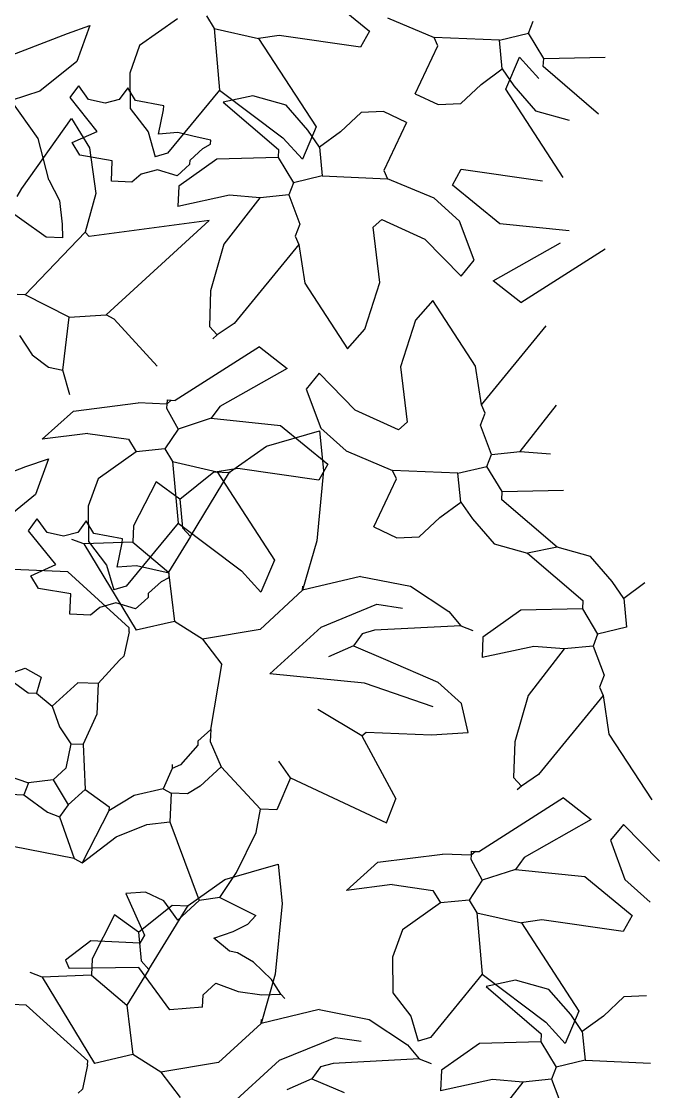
# Model space of a CAD drawing. Header units: inches. Extents: x 2013 to 15569, y -2551 to 2524.
# Drawn here: x 12880.9 to 12930.7, y 1280.2 to 1363.7 of the extents above; entities that cross this region are included whole.
import ezdxf

# ---------------------------------------------------------------- set-up
doc = ezdxf.new("R2010")
doc.units = ezdxf.units.IN
doc.header["$MEASUREMENT"] = 0
doc.layers.add('VERDE_siepe', color=96, linetype='Continuous')

msp = doc.modelspace()

# ---------------------------------------------------------------- linework, layer by layer
at = {"layer": 'VERDE_siepe'}
for p, q in [((12904.332, 1366.004), (12908.031, 1362.97)), ((12893.071, 1363.941), (12890.106, 1361.836)), ((12895.314, 1364.163), (12895.91, 1363.179)), ((12909.447, 1364.007), (12913.086, 1362.483)), ((12920.441, 1362.801), (12920.802, 1363.743)), ((12877.007, 1359.916), (12884.473, 1362.782)), ((12884.473, 1362.782), (12886.23, 1363.398)), ((12886.23, 1363.398), (12885.208, 1360.602)), ((12895.91, 1363.179), (12899.386, 1362.389)), ((12895.91, 1363.179), (12896.338, 1358.372)), ((12908.031, 1362.97), (12907.338, 1361.723)), ((12918.183, 1362.261), (12920.441, 1362.801)), ((12921.633, 1360.834), (12920.441, 1362.801)), ((12900.994, 1362.638), (12899.386, 1362.389)), ((12899.386, 1362.389), (12903.874, 1355.49)), ((12907.338, 1361.723), (12900.994, 1362.638)), ((12913.377, 1361.833), (12913.086, 1362.483)), ((12918.183, 1362.261), (12913.086, 1362.483)), ((12918.405, 1360.017), (12918.183, 1362.261)), ((12890.106, 1361.836), (12889.332, 1359.7)), ((12911.617, 1358.079), (12913.377, 1361.833)), ((12885.208, 1360.602), (12882.322, 1358.271)), ((12918.671, 1358.437), (12919.738, 1360.944)), ((12921.261, 1359.281), (12919.738, 1360.944)), ((12921.605, 1360.197), (12921.633, 1360.834)), ((12925.912, 1356.498), (12921.605, 1360.197)), ((12921.633, 1360.834), (12926.426, 1360.944)), ((12889.332, 1359.7), (12889.358, 1356.934)), ((12916.757, 1358.813), (12918.405, 1360.017)), ((12918.405, 1360.017), (12919.305, 1358.702)), ((12884.681, 1357.781), (12885.359, 1358.71)), ((12886.121, 1357.633), (12885.359, 1358.71)), ((12889.183, 1358.543), (12888.521, 1357.643)), ((12889.779, 1357.559), (12889.183, 1358.543)), ((12915.165, 1357.308), (12916.757, 1358.813)), ((12919.305, 1358.702), (12921.003, 1356.746)), ((12882.322, 1358.271), (12880.095, 1357.547)), ((12886.8, 1355.135), (12884.681, 1357.781)), ((12896.338, 1358.372), (12892.293, 1353.441)), ((12896.338, 1358.372), (12901.284, 1354.645)), ((12898.934, 1357.908), (12896.632, 1357.428)), ((12901.541, 1357.18), (12898.934, 1357.908)), ((12911.617, 1358.079), (12913.402, 1357.231)), ((12923.158, 1351.538), (12918.671, 1358.437)), ((12882.2, 1354.582), (12880.095, 1357.547)), ((12887.417, 1357.348), (12886.121, 1357.633)), ((12888.521, 1357.643), (12887.417, 1357.348)), ((12889.358, 1356.934), (12890.77, 1355.103)), ((12891.995, 1357.144), (12889.779, 1357.559)), ((12891.579, 1354.927), (12891.981, 1356.824)), ((12891.981, 1356.824), (12891.995, 1357.144)), ((12896.632, 1357.428), (12900.939, 1353.73)), ((12903.24, 1355.225), (12901.541, 1357.18)), ((12913.402, 1357.231), (12915.165, 1357.308)), ((12880.907, 1350.69), (12884.792, 1356.157)), ((12884.792, 1356.157), (12886.199, 1353.865)), ((12907.38, 1356.619), (12905.788, 1355.114)), ((12909.142, 1356.695), (12907.38, 1356.619)), ((12910.928, 1355.847), (12909.142, 1356.695)), ((12921.003, 1356.746), (12923.61, 1356.018)), ((12903.874, 1355.49), (12902.807, 1352.982)), ((12904.14, 1353.909), (12903.24, 1355.225)), ((12910.928, 1355.847), (12909.168, 1352.093)), ((12883.017, 1351.354), (12882.2, 1354.582)), ((12884.847, 1354.263), (12886.8, 1355.135)), ((12890.77, 1355.103), (12891.323, 1353.164)), ((12893.097, 1355.044), (12891.579, 1354.927)), ((12894.362, 1354.74), (12893.097, 1355.044)), ((12895.658, 1354.456), (12894.362, 1354.74)), ((12895.644, 1354.137), (12895.658, 1354.456)), ((12901.284, 1354.645), (12902.807, 1352.982)), ((12905.788, 1355.114), (12904.14, 1353.909)), ((12885.443, 1353.279), (12884.847, 1354.263)), ((12886.199, 1353.865), (12886.698, 1350.302)), ((12894.045, 1352.904), (12895.042, 1353.818)), ((12895.042, 1353.818), (12895.644, 1354.137)), ((12900.939, 1353.73), (12900.912, 1353.092)), ((12904.14, 1353.909), (12904.361, 1351.665)), ((12887.977, 1352.85), (12885.443, 1353.279)), ((12887.907, 1351.256), (12887.977, 1352.85)), ((12892.293, 1353.441), (12891.323, 1353.164)), ((12896.119, 1352.982), (12893.154, 1350.876)), ((12894.031, 1352.586), (12894.045, 1352.904)), ((12900.912, 1353.092), (12896.119, 1352.982)), ((12900.912, 1353.092), (12902.103, 1351.125)), ((12882.822, 1346.895), (12875.08, 1352.339)), ((12891.498, 1352.143), (12890.229, 1351.799)), ((12893.034, 1351.671), (12891.498, 1352.143)), ((12893.698, 1352.281), (12893.034, 1351.671)), ((12893.698, 1352.281), (12894.031, 1352.586)), ((12909.168, 1352.093), (12909.458, 1351.443)), ((12914.514, 1350.957), (12915.206, 1352.203)), ((12915.206, 1352.203), (12921.551, 1351.289)), ((12883.017, 1351.354), (12883.856, 1349.758)), ((12889.501, 1351.187), (12887.907, 1351.256)), ((12890.229, 1351.799), (12889.501, 1351.187)), ((12902.103, 1351.125), (12901.742, 1350.183)), ((12904.361, 1351.665), (12902.103, 1351.125)), ((12904.361, 1351.665), (12909.458, 1351.443)), ((12913.098, 1349.92), (12909.458, 1351.443)), ((12880.561, 1350.067), (12880.907, 1350.69)), ((12886.698, 1350.302), (12885.865, 1347.282)), ((12893.154, 1350.876), (12893.084, 1349.284)), ((12897.13, 1350.155), (12893.084, 1349.284)), ((12899.498, 1349.962), (12897.13, 1350.155)), ((12901.742, 1350.183), (12899.499, 1349.962)), ((12901.742, 1350.183), (12902.601, 1347.911)), ((12918.212, 1347.923), (12914.514, 1350.957)), ((12883.856, 1349.758), (12884.069, 1347.906)), ((12899.498, 1349.962), (12896.671, 1346.336)), ((12915.073, 1348.144), (12913.098, 1349.92)), ((12884.069, 1347.906), (12884.097, 1346.839)), ((12895.526, 1348.183), (12886.17, 1346.949)), ((12887.499, 1340.827), (12895.526, 1348.183)), ((12902.601, 1347.911), (12902.241, 1346.969)), ((12909.001, 1348.27), (12908.336, 1347.661)), ((12908.854, 1343.348), (12908.336, 1347.661)), ((12909.001, 1348.27), (12912.372, 1346.726)), ((12916.204, 1345.083), (12915.073, 1348.144)), ((12923.614, 1347.368), (12918.212, 1347.923)), ((12881.183, 1342.379), (12885.865, 1347.282)), ((12884.097, 1346.839), (12882.822, 1346.895)), ((12886.17, 1346.949), (12885.865, 1347.282)), ((12902.241, 1346.969), (12902.532, 1346.318)), ((12896.671, 1346.336), (12895.633, 1342.696)), ((12902.532, 1346.318), (12897.475, 1340.154)), ((12902.532, 1346.318), (12902.988, 1343.296)), ((12912.372, 1346.726), (12915.193, 1343.851)), ((12917.698, 1343.476), (12922.936, 1346.44)), ((12919.86, 1341.786), (12926.426, 1345.968)), ((12915.193, 1343.851), (12916.204, 1345.083)), ((12919.86, 1341.786), (12917.698, 1343.476)), ((12895.633, 1342.696), (12895.549, 1339.919)), ((12902.988, 1343.296), (12906.326, 1338.172)), ((12907.67, 1339.709), (12908.854, 1343.348)), ((12881.183, 1342.379), (12880.545, 1342.406)), ((12884.618, 1340.633), (12881.183, 1342.379)), ((12912.981, 1341.941), (12911.637, 1340.404)), ((12916.32, 1336.817), (12912.981, 1341.941)), ((12884.119, 1336.505), (12884.618, 1340.633)), ((12884.618, 1340.633), (12887.499, 1340.827)), ((12888.123, 1340.481), (12887.499, 1340.827)), ((12891.475, 1336.823), (12888.123, 1340.481)), ((12897.475, 1340.154), (12896.159, 1339.254)), ((12911.637, 1340.404), (12910.454, 1336.766)), ((12895.549, 1339.919), (12896.159, 1339.254)), ((12906.327, 1338.173), (12907.67, 1339.709)), ((12916.776, 1333.795), (12921.833, 1339.959)), ((12880.725, 1339.207), (12881.714, 1337.704)), ((12896.159, 1339.254), (12895.827, 1338.949)), ((12881.714, 1337.704), (12882.991, 1336.726)), ((12899.448, 1338.327), (12892.882, 1334.145)), ((12899.448, 1338.327), (12901.609, 1336.638)), ((12916.776, 1333.796), (12916.32, 1336.817)), ((12882.991, 1336.726), (12884.119, 1336.505)), ((12884.673, 1334.565), (12884.119, 1336.505)), ((12901.609, 1336.638), (12896.372, 1333.673)), ((12904.114, 1336.263), (12903.103, 1335.03)), ((12906.935, 1333.387), (12904.114, 1336.263)), ((12910.454, 1336.766), (12910.972, 1332.452)), ((12903.103, 1335.03), (12904.235, 1331.969)), ((12884.952, 1333.308), (12890, 1333.951)), ((12892.23, 1333.854), (12890, 1333.951)), ((12892.23, 1333.854), (12892.216, 1333.536)), ((12892.216, 1333.536), (12893.103, 1331.901)), ((12892.244, 1334.173), (12892.23, 1333.854)), ((12892.562, 1334.159), (12892.23, 1333.854)), ((12892.244, 1334.173), (12892.562, 1334.159)), ((12892.562, 1334.159), (12892.882, 1334.145)), ((12896.372, 1333.673), (12895.694, 1332.745)), ((12917.067, 1333.144), (12916.776, 1333.795)), ((12919.809, 1330.152), (12922.637, 1333.778)), ((12882.511, 1331.111), (12884.952, 1333.308)), ((12895.694, 1332.745), (12893.103, 1331.901)), ((12895.694, 1332.745), (12901.095, 1332.191)), ((12910.306, 1331.843), (12906.935, 1333.387)), ((12916.707, 1332.202), (12917.067, 1333.144)), ((12893.103, 1331.901), (12892.077, 1330.35)), ((12901.095, 1332.191), (12904.794, 1329.157)), ((12904.235, 1331.969), (12906.21, 1330.194)), ((12910.306, 1331.843), (12910.972, 1332.452)), ((12917.565, 1329.93), (12916.707, 1332.202)), ((12886.066, 1331.57), (12882.511, 1331.111)), ((12886.066, 1331.57), (12889.238, 1331.111)), ((12889.238, 1331.111), (12889.834, 1330.128)), ((12899.995, 1330.559), (12904.152, 1331.76)), ((12904.152, 1331.76), (12904.457, 1328.675)), ((12889.834, 1330.128), (12886.869, 1328.023)), ((12892.077, 1330.35), (12889.834, 1330.128)), ((12892.077, 1330.35), (12892.673, 1329.366)), ((12897.122, 1328.534), (12899.995, 1330.559)), ((12906.21, 1330.194), (12909.849, 1328.671)), ((12917.565, 1329.93), (12919.809, 1330.152)), ((12919.809, 1330.151), (12922.177, 1329.958)), ((12881.236, 1328.969), (12882.993, 1329.585)), ((12882.993, 1329.585), (12881.972, 1326.789)), ((12892.673, 1329.366), (12896.15, 1328.576)), ((12892.673, 1329.366), (12893.102, 1324.559)), ((12917.204, 1328.989), (12917.565, 1329.93)), ((12873.77, 1326.103), (12881.236, 1328.969)), ((12893.243, 1326.436), (12895.889, 1328.556)), ((12894.073, 1323.527), (12897.122, 1328.534)), ((12895.889, 1328.556), (12897.163, 1328.5)), ((12897.757, 1328.825), (12896.15, 1328.576)), ((12896.15, 1328.576), (12900.637, 1321.677)), ((12904.101, 1327.91), (12897.757, 1328.825)), ((12904.457, 1328.675), (12903.924, 1323.17)), ((12904.794, 1329.157), (12904.101, 1327.91)), ((12910.14, 1328.02), (12909.849, 1328.671)), ((12914.946, 1328.448), (12909.849, 1328.671)), ((12914.946, 1328.448), (12917.204, 1328.989)), ((12915.168, 1326.204), (12914.946, 1328.448)), ((12918.396, 1327.021), (12917.204, 1328.989)), ((12886.869, 1328.023), (12886.095, 1325.887)), ((12891.387, 1327.794), (12889.64, 1324.359)), ((12893.243, 1326.436), (12891.387, 1327.794)), ((12908.38, 1324.266), (12910.14, 1328.02)), ((12881.972, 1326.789), (12879.085, 1324.458)), ((12918.368, 1326.384), (12918.396, 1327.021)), ((12918.396, 1327.021), (12923.189, 1327.131)), ((12893.243, 1326.436), (12893.464, 1324.192)), ((12913.52, 1325), (12915.168, 1326.204)), ((12915.168, 1326.204), (12916.068, 1324.889)), ((12922.675, 1322.685), (12918.368, 1326.384)), ((12886.095, 1325.887), (12886.121, 1323.121)), ((12881.444, 1323.969), (12882.122, 1324.897)), ((12882.884, 1323.821), (12882.122, 1324.897)), ((12885.946, 1324.73), (12885.284, 1323.83)), ((12886.542, 1323.746), (12885.946, 1324.73)), ((12893.102, 1324.559), (12889.056, 1319.628)), ((12889.64, 1324.359), (12889.585, 1323.085)), ((12893.102, 1324.559), (12898.047, 1320.832)), ((12908.38, 1324.266), (12910.165, 1323.418)), ((12911.928, 1323.495), (12913.52, 1325)), ((12916.068, 1324.889), (12917.766, 1322.933)), ((12883.563, 1321.322), (12881.444, 1323.969)), ((12884.18, 1323.536), (12882.884, 1323.821)), ((12885.284, 1323.83), (12884.18, 1323.536)), ((12888.758, 1323.331), (12886.542, 1323.746)), ((12894.073, 1323.527), (12892.355, 1320.729)), ((12893.464, 1324.192), (12894.073, 1323.527)), ((12910.165, 1323.418), (12911.928, 1323.495)), ((12885.748, 1322.932), (12884.806, 1323.293)), ((12889.585, 1323.085), (12885.748, 1322.932)), ((12885.748, 1322.932), (12889.827, 1316.199)), ((12886.121, 1323.121), (12887.533, 1321.291)), ((12888.342, 1321.114), (12888.744, 1323.012)), ((12888.744, 1323.012), (12888.758, 1323.331)), ((12889.585, 1323.085), (12892.355, 1320.729)), ((12903.924, 1323.17), (12902.827, 1319.315)), ((12917.766, 1322.933), (12920.373, 1322.205)), ((12922.675, 1322.685), (12920.373, 1322.205)), ((12925.282, 1321.957), (12922.675, 1322.685)), ((12920.373, 1322.205), (12924.68, 1318.507)), ((12926.981, 1320.002), (12925.282, 1321.957)), ((12884.503, 1320.752), (12874.181, 1321.202)), ((12881.61, 1320.45), (12883.563, 1321.322)), ((12887.533, 1321.291), (12888.086, 1319.351)), ((12889.86, 1321.231), (12888.342, 1321.114)), ((12891.125, 1320.927), (12889.86, 1321.231)), ((12892.421, 1320.644), (12891.125, 1320.927)), ((12900.637, 1321.677), (12899.57, 1319.169)), ((12882.206, 1319.466), (12881.61, 1320.45)), ((12889.293, 1316.394), (12884.503, 1320.752)), ((12891.805, 1320.005), (12892.407, 1320.324)), ((12892.355, 1320.729), (12892.826, 1316.878)), ((12892.407, 1320.324), (12892.421, 1320.644)), ((12898.047, 1320.832), (12899.57, 1319.169)), ((12907.344, 1320.395), (12902.827, 1319.315)), ((12907.344, 1320.395), (12911.245, 1319.626)), ((12884.74, 1319.037), (12882.206, 1319.466)), ((12889.056, 1319.628), (12888.086, 1319.351)), ((12890.808, 1319.091), (12891.805, 1320.005)), ((12902.827, 1319.315), (12899.503, 1316.268)), ((12902.827, 1319.315), (12902.841, 1319.634)), ((12911.245, 1319.626), (12914.237, 1317.653)), ((12927.881, 1318.686), (12926.981, 1320.002)), ((12929.529, 1319.891), (12927.881, 1318.686)), ((12884.67, 1317.443), (12884.74, 1319.037)), ((12890.461, 1318.468), (12889.797, 1317.859)), ((12890.461, 1318.468), (12890.794, 1318.773)), ((12890.794, 1318.773), (12890.808, 1319.091)), ((12924.68, 1318.507), (12924.653, 1317.869)), ((12927.881, 1318.686), (12928.102, 1316.442)), ((12886.992, 1317.986), (12886.264, 1317.374)), ((12888.261, 1318.33), (12886.992, 1317.986)), ((12889.797, 1317.859), (12888.261, 1318.33)), ((12904.263, 1316.438), (12908.627, 1318.221)), ((12908.627, 1318.221), (12910.627, 1317.929)), ((12914.237, 1317.653), (12915.156, 1316.543)), ((12919.86, 1317.759), (12916.895, 1315.654)), ((12924.653, 1317.869), (12919.86, 1317.759)), ((12924.653, 1317.869), (12925.844, 1315.902)), ((12886.264, 1317.374), (12884.67, 1317.443)), ((12892.826, 1316.878), (12889.827, 1316.199)), ((12895, 1315.506), (12892.826, 1316.878)), ((12889.279, 1316.075), (12888.878, 1314.177)), ((12889.279, 1316.075), (12889.293, 1316.394)), ((12899.503, 1316.268), (12895, 1315.506)), ((12900.274, 1312.802), (12904.263, 1316.438)), ((12907.468, 1315.92), (12906.789, 1314.992)), ((12908.437, 1316.197), (12907.468, 1315.92)), ((12915.156, 1316.543), (12908.437, 1316.197)), ((12915.156, 1316.543), (12916.098, 1316.183)), ((12925.844, 1315.902), (12925.483, 1314.96)), ((12928.102, 1316.442), (12925.844, 1315.902)), ((12895, 1315.506), (12896.51, 1313.525)), ((12916.895, 1315.654), (12916.825, 1314.061)), ((12906.789, 1314.992), (12904.836, 1314.12)), ((12906.789, 1314.992), (12909.296, 1313.925)), ((12920.871, 1314.932), (12916.825, 1314.061)), ((12923.239, 1314.739), (12920.412, 1311.113)), ((12923.239, 1314.739), (12920.871, 1314.932)), ((12925.483, 1314.96), (12923.24, 1314.739)), ((12925.483, 1314.96), (12926.342, 1312.689)), ((12888.545, 1313.873), (12886.869, 1312.03)), ((12888.878, 1314.177), (12888.545, 1313.873)), ((12895.65, 1308.456), (12896.51, 1313.525)), ((12909.296, 1313.925), (12913.369, 1312.151)), ((12879.554, 1312.668), (12881.175, 1313.236)), ((12879.554, 1312.668), (12881.41, 1311.311)), ((12881.175, 1313.236), (12882.422, 1312.543)), ((12907.645, 1312.073), (12900.274, 1312.802)), ((12926.342, 1312.689), (12925.982, 1311.747)), ((12882.422, 1312.543), (12882.048, 1311.283)), ((12885.275, 1312.1), (12883.28, 1310.272)), ((12886.869, 1312.03), (12885.275, 1312.1)), ((12886.869, 1312.03), (12886.77, 1309.637)), ((12913.018, 1310.206), (12907.645, 1312.073)), ((12913.369, 1312.151), (12915.211, 1310.476)), ((12925.982, 1311.747), (12926.272, 1311.095)), ((12881.41, 1311.311), (12882.048, 1311.283)), ((12882.048, 1311.283), (12883.28, 1310.272)), ((12920.412, 1311.113), (12919.373, 1307.473)), ((12926.272, 1311.095), (12921.216, 1304.931)), ((12926.273, 1311.095), (12926.729, 1308.074)), ((12883.28, 1310.272), (12883.848, 1308.65)), ((12915.75, 1308.217), (12915.211, 1310.476)), ((12886.77, 1309.637), (12885.704, 1307.293)), ((12907.44, 1307.942), (12904.018, 1310.006)), ((12883.848, 1308.65), (12884.749, 1307.335)), ((12895.65, 1308.456), (12894.653, 1307.542)), ((12895.65, 1308.456), (12895.609, 1307.5)), ((12894.653, 1307.542), (12894.639, 1307.222)), ((12907.44, 1307.942), (12907.772, 1308.246)), ((12907.44, 1307.942), (12910.099, 1303.038)), ((12907.772, 1308.246), (12912.869, 1308.024)), ((12912.869, 1308.024), (12915.75, 1308.217)), ((12926.729, 1308.074), (12930.067, 1302.949)), ((12884.749, 1307.335), (12884.347, 1305.437)), ((12884.749, 1307.335), (12885.704, 1307.293)), ((12885.704, 1307.293), (12885.87, 1303.774)), ((12894.639, 1307.222), (12893.295, 1305.685)), ((12895.609, 1307.5), (12896.481, 1305.547)), ((12919.373, 1307.473), (12919.29, 1304.696)), ((12901.87, 1304.673), (12900.97, 1305.989)), ((12878.279, 1305.383), (12881.424, 1304.288)), ((12884.347, 1305.437), (12883.35, 1304.523)), ((12892.644, 1305.394), (12891.938, 1303.829)), ((12892.658, 1305.713), (12892.644, 1305.394)), ((12893.295, 1305.685), (12892.644, 1305.394)), ((12896.481, 1305.547), (12894.819, 1304.023)), ((12896.481, 1305.547), (12899.529, 1302.221)), ((12881.424, 1304.288), (12881.063, 1303.346)), ((12883.35, 1304.523), (12881.424, 1304.288)), ((12883.35, 1304.523), (12884.54, 1302.556)), ((12901.87, 1304.673), (12900.803, 1302.165)), ((12901.87, 1304.673), (12909.378, 1301.154)), ((12919.29, 1304.696), (12919.9, 1304.031)), ((12921.216, 1304.931), (12919.9, 1304.031)), ((12879.471, 1303.415), (12881.063, 1303.346)), ((12885.87, 1303.774), (12884.54, 1302.556)), ((12885.87, 1303.774), (12887.726, 1302.417)), ((12891.938, 1303.829), (12889.679, 1303.289)), ((12891.938, 1303.829), (12892.561, 1303.482)), ((12892.561, 1303.482), (12892.463, 1301.252)), ((12893.836, 1303.427), (12892.561, 1303.482)), ((12894.819, 1304.023), (12893.836, 1303.427)), ((12919.9, 1304.031), (12919.568, 1303.727)), ((12881.063, 1303.346), (12882.919, 1301.987)), ((12884.54, 1302.556), (12883.861, 1301.627)), ((12889.679, 1303.289), (12887.712, 1302.098)), ((12909.378, 1301.154), (12910.099, 1303.038)), ((12923.189, 1303.105), (12916.623, 1298.923)), ((12923.189, 1303.105), (12925.35, 1301.415)), ((12882.919, 1301.987), (12883.861, 1301.627)), ((12887.712, 1302.098), (12885.62, 1298.039)), ((12887.726, 1302.417), (12887.712, 1302.098)), ((12899.208, 1300.403), (12899.529, 1302.221)), ((12900.803, 1302.165), (12899.529, 1302.221)), ((12883.861, 1301.627), (12884.997, 1298.386)), ((12888.288, 1300.08), (12890.674, 1301.02)), ((12890.674, 1301.02), (12892.463, 1301.252)), ((12892.463, 1301.252), (12894.749, 1295.088)), ((12925.35, 1301.415), (12920.113, 1298.451)), ((12927.855, 1301.04), (12926.844, 1299.807)), ((12930.676, 1298.164), (12927.855, 1301.04)), ((12885.62, 1298.039), (12888.288, 1300.08)), ((12897.664, 1297.276), (12899.208, 1300.403)), ((12884.997, 1298.386), (12878.666, 1299.62)), ((12926.844, 1299.807), (12927.976, 1296.746)), ((12884.997, 1298.386), (12885.62, 1298.039)), ((12908.693, 1298.085), (12913.741, 1298.728)), ((12915.971, 1298.631), (12913.741, 1298.728)), ((12915.971, 1298.631), (12915.957, 1298.313)), ((12915.985, 1298.95), (12915.971, 1298.631)), ((12916.303, 1298.936), (12915.971, 1298.631)), ((12915.985, 1298.95), (12916.303, 1298.936)), ((12916.303, 1298.936), (12916.623, 1298.923)), ((12920.113, 1298.451), (12919.434, 1297.522)), ((12896.758, 1296.746), (12900.915, 1297.947)), ((12900.915, 1297.947), (12901.22, 1294.862)), ((12906.252, 1295.888), (12908.693, 1298.085)), ((12915.957, 1298.313), (12916.844, 1296.678)), ((12919.434, 1297.522), (12916.844, 1296.678)), ((12919.434, 1297.522), (12924.836, 1296.968)), ((12893.885, 1294.721), (12896.758, 1296.746)), ((12896.356, 1295.337), (12897.664, 1297.276)), ((12916.844, 1296.678), (12915.818, 1295.127)), ((12924.836, 1296.968), (12928.535, 1293.934)), ((12927.976, 1296.746), (12929.951, 1294.971)), ((12909.807, 1296.347), (12906.252, 1295.888)), ((12909.807, 1296.347), (12912.979, 1295.889)), ((12912.979, 1295.889), (12913.575, 1294.905)), ((12890.561, 1295.743), (12889.028, 1295.656)), ((12889.028, 1295.656), (12890.482, 1292.401)), ((12891.998, 1295.066), (12890.561, 1295.743)), ((12893.086, 1293.564), (12891.998, 1295.066)), ((12894.749, 1295.088), (12893.086, 1293.564)), ((12896.356, 1295.337), (12894.749, 1295.088)), ((12896.356, 1295.337), (12899.168, 1293.938)), ((12915.818, 1295.127), (12913.575, 1294.905)), ((12915.818, 1295.127), (12916.414, 1294.143)), ((12890.006, 1292.623), (12892.652, 1294.743)), ((12890.836, 1289.714), (12893.885, 1294.721)), ((12892.652, 1294.743), (12893.926, 1294.687)), ((12901.22, 1294.862), (12900.687, 1289.357)), ((12913.575, 1294.905), (12910.61, 1292.8)), ((12888.15, 1293.981), (12886.403, 1290.546)), ((12890.006, 1292.623), (12888.15, 1293.981)), ((12898.544, 1293.245), (12899.168, 1293.938)), ((12916.414, 1294.143), (12919.89, 1293.353)), ((12916.414, 1294.143), (12916.842, 1289.337)), ((12921.498, 1293.602), (12919.89, 1293.353)), ((12919.89, 1293.353), (12924.378, 1286.454)), ((12927.842, 1292.688), (12921.498, 1293.602)), ((12928.535, 1293.934), (12927.842, 1292.688)), ((12890.006, 1292.623), (12890.227, 1290.379)), ((12895.898, 1292.165), (12897.405, 1292.68)), ((12897.405, 1292.68), (12898.544, 1293.245)), ((12910.61, 1292.8), (12909.836, 1290.664)), ((12886.312, 1291.944), (12884.331, 1290.434)), ((12890.135, 1291.778), (12886.312, 1291.944)), ((12890.482, 1292.401), (12890.135, 1291.778)), ((12897.131, 1291.154), (12895.898, 1292.165)), ((12897.743, 1291.007), (12897.131, 1291.154)), ((12899.001, 1290.276), (12897.743, 1291.007)), ((12884.331, 1290.434), (12884.622, 1289.784)), ((12886.403, 1290.546), (12886.348, 1289.272)), ((12890.227, 1290.379), (12890.836, 1289.714)), ((12900.408, 1288.925), (12899.001, 1290.276)), ((12909.836, 1290.664), (12909.862, 1287.899)), ((12882.511, 1289.119), (12881.569, 1289.48)), ((12886.348, 1289.272), (12882.511, 1289.119)), ((12890.052, 1289.866), (12884.622, 1289.784)), ((12886.348, 1289.272), (12889.118, 1286.916)), ((12890.836, 1289.714), (12889.118, 1286.916)), ((12892.462, 1286.569), (12890.052, 1289.866)), ((12900.687, 1289.357), (12899.59, 1285.502)), ((12916.842, 1289.337), (12912.797, 1284.405)), ((12916.842, 1289.337), (12921.788, 1285.609)), ((12882.511, 1289.119), (12886.59, 1282.386)), ((12895.067, 1287.732), (12896.064, 1288.646)), ((12896.064, 1288.646), (12897.787, 1287.995)), ((12901.134, 1287.786), (12900.408, 1288.925)), ((12919.438, 1288.872), (12917.136, 1288.393)), ((12917.136, 1288.393), (12921.443, 1284.694)), ((12922.045, 1288.145), (12919.438, 1288.872)), ((12895.025, 1286.776), (12895.067, 1287.732)), ((12897.787, 1287.995), (12899.652, 1287.729)), ((12899.652, 1287.729), (12901.134, 1287.786)), ((12901.134, 1287.786), (12901.438, 1287.454)), ((12909.862, 1287.899), (12911.274, 1286.068)), ((12923.744, 1286.189), (12922.045, 1288.145)), ((12927.884, 1287.583), (12926.292, 1286.078)), ((12929.646, 1287.66), (12927.884, 1287.583)), ((12881.266, 1286.939), (12870.944, 1287.389)), ((12886.056, 1282.581), (12881.266, 1286.939)), ((12889.118, 1286.916), (12889.589, 1283.065)), ((12895.025, 1286.776), (12892.462, 1286.569)), ((12904.107, 1286.582), (12899.59, 1285.502)), ((12899.59, 1285.502), (12899.604, 1285.821)), ((12904.107, 1286.582), (12908.008, 1285.813)), ((12908.008, 1285.813), (12911, 1283.84)), ((12911.274, 1286.068), (12911.827, 1284.128)), ((12924.378, 1286.454), (12923.311, 1283.947)), ((12924.644, 1284.873), (12923.744, 1286.189)), ((12926.292, 1286.078), (12924.644, 1284.873)), ((12899.59, 1285.502), (12896.266, 1282.455)), ((12921.788, 1285.609), (12923.311, 1283.947)), ((12901.026, 1282.625), (12905.39, 1284.408)), ((12905.39, 1284.408), (12907.39, 1284.116)), ((12912.797, 1284.405), (12911.827, 1284.128)), ((12921.443, 1284.694), (12921.416, 1284.057)), ((12924.644, 1284.873), (12924.865, 1282.63)), ((12911, 1283.84), (12911.919, 1282.73)), ((12916.623, 1283.947), (12913.658, 1281.841)), ((12921.416, 1284.057), (12916.623, 1283.947)), ((12921.416, 1284.057), (12922.607, 1282.089)), ((12886.042, 1282.262), (12886.056, 1282.581)), ((12889.589, 1283.065), (12886.59, 1282.386)), ((12891.763, 1281.694), (12889.589, 1283.065)), ((12897.037, 1278.989), (12901.026, 1282.625)), ((12911.919, 1282.73), (12905.2, 1282.384)), ((12911.919, 1282.73), (12912.861, 1282.37)), ((12924.865, 1282.63), (12922.607, 1282.089)), ((12924.865, 1282.63), (12929.962, 1282.407)), ((12886.042, 1282.262), (12885.641, 1280.364)), ((12896.266, 1282.455), (12891.763, 1281.694)), ((12891.763, 1281.694), (12893.273, 1279.712)), ((12904.231, 1282.108), (12903.552, 1281.18)), ((12905.2, 1282.384), (12904.231, 1282.108)), ((12913.658, 1281.841), (12913.588, 1280.248)), ((12922.607, 1282.089), (12922.246, 1281.147)), ((12903.552, 1281.18), (12901.599, 1280.307)), ((12903.552, 1281.18), (12906.059, 1280.113)), ((12917.634, 1281.119), (12913.588, 1280.248)), ((12920.002, 1280.926), (12917.175, 1277.3)), ((12920.002, 1280.926), (12917.634, 1281.119)), ((12922.246, 1281.147), (12920.003, 1280.926)), ((12922.246, 1281.147), (12923.105, 1278.876)), ((12885.641, 1280.364), (12885.308, 1280.06))]:
    msp.add_line(p, q, dxfattribs=at)
for centre in [(12884.503, 1320.752), (12881.266, 1286.939)]:
    msp.add_arc(centre, 0.0000399, 47.3475, 87.15048, dxfattribs=at)

doc.saveas('drawing.dxf')
